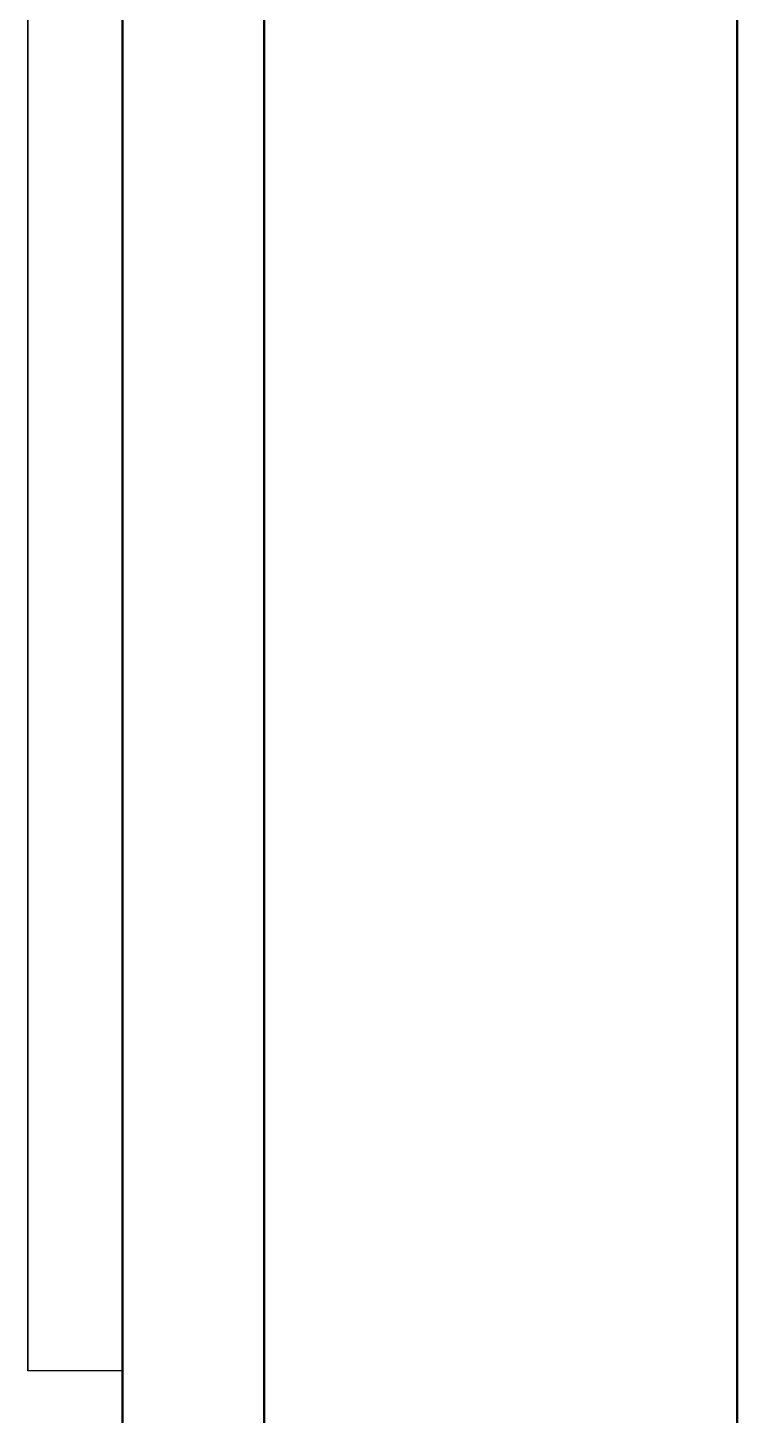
# Model space of a CAD drawing. Header units: millimetres. Extents: x 0 to 594, y 0 to 420.
# Drawn here: x 71.5 to 75.25, y 192.76 to 200.1 of the extents above; entities that cross this region are included whole.
import ezdxf

# ---------------------------------------------------------------- set-up
doc = ezdxf.new("R2010")
doc.units = ezdxf.units.MM
doc.linetypes.add('ISO02-TRAZOS', pattern=[3.75, 3, -0.75])
doc.layers.add('01-VISIBLE', color=7, linetype='CONTINUOUS', lineweight=50)
doc.layers.add('02-OCULTA', color=4, linetype='ISO02-TRAZOS', lineweight=25)

msp = doc.modelspace()

# ---------------------------------------------------------------- linework, layer by layer
at = {"layer": '01-VISIBLE'}
for p, q in [((72.75, 165.4247), (72.75, 203.7755)), ((75.25, 165.45), (75.25, 202.73))]:
    msp.add_line(p, q, dxfattribs=at)
msp.add_lwpolyline([(72, 192.7), (72, 192.8), (72, 192.9), (72, 193), (72, 193.1), (72, 193.2), (72, 193.3), (72, 193.4), (72, 193.5), (72, 193.6), (72, 193.7), (72, 193.8), (72, 193.9), (72, 194), (72, 194.1), (72, 194.2), (72, 194.3), (72, 194.4), (72, 194.5), (72, 194.6), (72, 194.7), (72, 194.8), (72, 194.9), (72, 195), (72, 195.1), (72, 195.2), (72, 195.3), (72, 195.4), (72, 195.5), (72, 195.6), (72, 195.7), (72, 195.8), (72, 195.9), (72, 196), (72, 196.1), (72, 196.2), (72, 196.3), (72, 196.4), (72, 196.5), (72, 196.6), (72, 196.7), (72, 196.8), (72, 196.9), (72, 197), (72, 197.1), (72, 197.2), (72, 197.3), (72, 197.4), (72, 197.5), (72, 197.6), (72, 197.7), (72, 197.8), (72, 197.9), (72, 198), (72, 198.1), (72, 198.2), (72, 198.3), (72, 198.4), (72, 198.5), (72, 198.6), (72, 198.7), (72, 198.8), (72, 198.9), (72, 199), (72, 199.1), (72, 199.2), (72, 199.3), (72, 199.4), (72, 199.5), (72, 199.6), (72, 199.7), (72, 199.8), (72, 199.9), (72, 200), (72, 200.1), (72, 200.2)], dxfattribs=at)
at = {"layer": '02-OCULTA'}
for p, q in [((72.75, 163.7), (72.75, 204.5)), ((72.75, 163.7), (72.75, 204.5)), ((72.75, 163.7), (72.75, 204.5)), ((75.25, 165.45), (75.25, 204.5)), ((75.25, 165.45), (75.25, 204.5)), ((75.25, 165.45), (75.25, 204.5)), ((72, 193), (71.5, 193))]:
    msp.add_line(p, q, dxfattribs=at)
for points in [[(71.5, 200.15), (71.5, 200.1), (71.5, 200.05), (71.5, 200), (71.5, 199.95), (71.5, 199.9), (71.5, 199.85), (71.5, 199.8), (71.5, 199.75), (71.5, 199.7), (71.5, 199.65), (71.5, 199.6), (71.5, 199.55), (71.5, 199.5), (71.5, 199.45), (71.5, 199.4), (71.5, 199.35), (71.5, 199.3), (71.5, 199.25), (71.5, 199.2), (71.5, 199.15), (71.5, 199.1), (71.5, 199.05), (71.5, 199), (71.5, 198.95), (71.5, 198.9), (71.5, 198.85), (71.5, 198.8), (71.5, 198.75), (71.5, 198.7), (71.5, 198.65), (71.5, 198.6), (71.5, 198.55), (71.5, 198.5), (71.5, 198.45), (71.5, 198.4), (71.5, 198.35), (71.5, 198.3), (71.5, 198.25), (71.5, 198.2), (71.5, 198.15), (71.5, 198.1), (71.5, 198.05), (71.5, 198), (71.5, 197.95), (71.5, 197.9), (71.5, 197.85), (71.5, 197.8), (71.5, 197.75), (71.5, 197.7), (71.5, 197.65), (71.5, 197.6), (71.5, 197.55), (71.5, 197.5), (71.5, 197.45), (71.5, 197.4), (71.5, 197.35), (71.5, 197.3), (71.5, 197.25), (71.5, 197.2), (71.5, 197.15), (71.5, 197.1), (71.5, 197.05), (71.5, 197), (71.5, 196.95), (71.5, 196.9), (71.5, 196.85), (71.5, 196.8), (71.5, 196.75), (71.5, 196.7), (71.5, 196.65), (71.5, 196.6), (71.5, 196.55), (71.5, 196.5), (71.5, 196.45), (71.5, 196.4), (71.5, 196.35), (71.5, 196.3), (71.5, 196.25), (71.5, 196.2), (71.5, 196.15), (71.5, 196.1), (71.5, 196.05), (71.5, 196), (71.5, 195.95), (71.5, 195.9), (71.5, 195.85), (71.5, 195.8), (71.5, 195.75), (71.5, 195.7), (71.5, 195.65), (71.5, 195.6), (71.5, 195.55), (71.5, 195.5), (71.5, 195.45), (71.5, 195.4), (71.5, 195.35), (71.5, 195.3), (71.5, 195.25), (71.5, 195.2), (71.5, 195.15), (71.5, 195.1), (71.5, 195.05), (71.5, 195), (71.5, 194.95), (71.5, 194.9), (71.5, 194.85), (71.5, 194.8), (71.5, 194.75), (71.5, 194.7), (71.5, 194.65), (71.5, 194.6), (71.5, 194.55), (71.5, 194.5), (71.5, 194.45), (71.5, 194.4), (71.5, 194.35), (71.5, 194.3), (71.5, 194.25), (71.5, 194.2), (71.5, 194.15), (71.5, 194.1), (71.5, 194.05), (71.5, 194), (71.5, 193.95), (71.5, 193.9), (71.5, 193.85), (71.5, 193.8), (71.5, 193.75), (71.5, 193.7), (71.5, 193.65), (71.5, 193.6), (71.5, 193.55), (71.5, 193.5), (71.5, 193.45), (71.5, 193.4), (71.5, 193.35), (71.5, 193.3), (71.5, 193.25), (71.5, 193.2), (71.5, 193.15), (71.5, 193.1), (71.5, 193.05), (71.5, 193)], [(71.5, 193), (71.5, 193.055), (71.5, 193.11), (71.5, 193.165), (71.5, 193.22), (71.5, 193.275), (71.5, 193.33), (71.5, 193.385), (71.5, 193.44), (71.5, 193.495), (71.5, 193.55), (71.5, 193.605), (71.5, 193.66), (71.5, 193.715), (71.5, 193.77), (71.5, 193.825), (71.5, 193.88), (71.5, 193.935), (71.5, 193.99), (71.5, 194.045), (71.5, 194.1), (71.5, 194.155), (71.5, 194.21), (71.5, 194.265), (71.5, 194.32), (71.5, 194.375), (71.5, 194.43), (71.5, 194.485), (71.5, 194.54), (71.5, 194.595), (71.5, 194.65), (71.5, 194.705), (71.5, 194.76), (71.5, 194.815), (71.5, 194.87), (71.5, 194.925), (71.5, 194.98), (71.5, 195.035), (71.5, 195.09), (71.5, 195.145), (71.5, 195.2), (71.5, 195.255), (71.5, 195.31), (71.5, 195.365), (71.5, 195.42), (71.5, 195.475), (71.5, 195.53), (71.5, 195.585), (71.5, 195.64), (71.5, 195.695), (71.5, 195.75), (71.5, 195.805), (71.5, 195.86), (71.5, 195.915), (71.5, 195.97), (71.5, 196.025), (71.5, 196.08), (71.5, 196.135), (71.5, 196.19), (71.5, 196.245), (71.5, 196.3), (71.5, 196.355), (71.5, 196.41), (71.5, 196.465), (71.5, 196.52), (71.5, 196.575), (71.5, 196.63), (71.5, 196.685), (71.5, 196.74), (71.5, 196.795), (71.5, 196.85), (71.5, 196.905), (71.5, 196.96), (71.5, 197.015), (71.5, 197.07), (71.5, 197.125), (71.5, 197.18), (71.5, 197.235), (71.5, 197.29), (71.5, 197.345), (71.5, 197.4), (71.5, 197.455), (71.5, 197.51), (71.5, 197.565), (71.5, 197.62), (71.5, 197.675), (71.5, 197.73), (71.5, 197.785), (71.5, 197.84), (71.5, 197.895), (71.5, 197.95), (71.5, 198.005), (71.5, 198.06), (71.5, 198.115), (71.5, 198.17), (71.5, 198.225), (71.5, 198.28), (71.5, 198.335), (71.5, 198.39), (71.5, 198.445), (71.5, 198.5), (71.5, 198.555), (71.5, 198.61), (71.5, 198.665), (71.5, 198.72), (71.5, 198.775), (71.5, 198.83), (71.5, 198.885), (71.5, 198.94), (71.5, 198.995), (71.5, 199.05), (71.5, 199.105), (71.5, 199.16), (71.5, 199.215), (71.5, 199.27), (71.5, 199.325), (71.5, 199.38), (71.5, 199.435), (71.5, 199.49), (71.5, 199.545), (71.5, 199.6), (71.5, 199.655), (71.5, 199.71), (71.5, 199.765), (71.5, 199.82), (71.5, 199.875), (71.5, 199.93), (71.5, 199.985), (71.5, 200.04), (71.5, 200.095), (71.5, 200.15)], [(72, 200.15), (72, 200.1), (72, 200.05), (72, 200), (72, 199.95), (72, 199.9), (72, 199.85), (72, 199.8), (72, 199.75), (72, 199.7), (72, 199.65), (72, 199.6), (72, 199.55), (72, 199.5), (72, 199.45), (72, 199.4), (72, 199.35), (72, 199.3), (72, 199.25), (72, 199.2), (72, 199.15), (72, 199.1), (72, 199.05), (72, 199), (72, 198.95), (72, 198.9), (72, 198.85), (72, 198.8), (72, 198.75), (72, 198.7), (72, 198.65), (72, 198.6), (72, 198.55), (72, 198.5), (72, 198.45), (72, 198.4), (72, 198.35), (72, 198.3), (72, 198.25), (72, 198.2), (72, 198.15), (72, 198.1), (72, 198.05), (72, 198), (72, 197.95), (72, 197.9), (72, 197.85), (72, 197.8), (72, 197.75), (72, 197.7), (72, 197.65), (72, 197.6), (72, 197.55), (72, 197.5), (72, 197.45), (72, 197.4), (72, 197.35), (72, 197.3), (72, 197.25), (72, 197.2), (72, 197.15), (72, 197.1), (72, 197.05), (72, 197), (72, 196.95), (72, 196.9), (72, 196.85), (72, 196.8), (72, 196.75), (72, 196.7), (72, 196.65), (72, 196.6), (72, 196.55), (72, 196.5), (72, 196.45), (72, 196.4), (72, 196.35), (72, 196.3), (72, 196.25), (72, 196.2), (72, 196.15), (72, 196.1), (72, 196.05), (72, 196), (72, 195.95), (72, 195.9), (72, 195.85), (72, 195.8), (72, 195.75), (72, 195.7), (72, 195.65), (72, 195.6), (72, 195.55), (72, 195.5), (72, 195.45), (72, 195.4), (72, 195.35), (72, 195.3), (72, 195.25), (72, 195.2), (72, 195.15), (72, 195.1), (72, 195.05), (72, 195), (72, 194.95), (72, 194.9), (72, 194.85), (72, 194.8), (72, 194.75), (72, 194.7), (72, 194.65), (72, 194.6), (72, 194.55), (72, 194.5), (72, 194.45), (72, 194.4), (72, 194.35), (72, 194.3), (72, 194.25), (72, 194.2), (72, 194.15), (72, 194.1), (72, 194.05), (72, 194), (72, 193.95), (72, 193.9), (72, 193.85), (72, 193.8), (72, 193.75), (72, 193.7), (72, 193.65), (72, 193.6), (72, 193.55), (72, 193.5), (72, 193.45), (72, 193.4), (72, 193.35), (72, 193.3), (72, 193.25), (72, 193.2), (72, 193.15), (72, 193.1), (72, 193.05), (72, 193), (72, 192.95), (72, 192.9), (72, 192.85), (72, 192.8), (72, 192.75)], [(72, 200.15), (72, 200.1), (72, 200.05), (72, 200), (72, 199.95), (72, 199.9), (72, 199.85), (72, 199.8), (72, 199.75), (72, 199.7), (72, 199.65), (72, 199.6), (72, 199.55), (72, 199.5), (72, 199.45), (72, 199.4), (72, 199.35), (72, 199.3), (72, 199.25), (72, 199.2), (72, 199.15), (72, 199.1), (72, 199.05), (72, 199), (72, 198.95), (72, 198.9), (72, 198.85), (72, 198.8), (72, 198.75), (72, 198.7), (72, 198.65), (72, 198.6), (72, 198.55), (72, 198.5), (72, 198.45), (72, 198.4), (72, 198.35), (72, 198.3), (72, 198.25), (72, 198.2), (72, 198.15), (72, 198.1), (72, 198.05), (72, 198), (72, 197.95), (72, 197.9), (72, 197.85), (72, 197.8), (72, 197.75), (72, 197.7), (72, 197.65), (72, 197.6), (72, 197.55), (72, 197.5), (72, 197.45), (72, 197.4), (72, 197.35), (72, 197.3), (72, 197.25), (72, 197.2), (72, 197.15), (72, 197.1), (72, 197.05), (72, 197), (72, 196.95), (72, 196.9), (72, 196.85), (72, 196.8), (72, 196.75), (72, 196.7), (72, 196.65), (72, 196.6), (72, 196.55), (72, 196.5), (72, 196.45), (72, 196.4), (72, 196.35), (72, 196.3), (72, 196.25), (72, 196.2), (72, 196.15), (72, 196.1), (72, 196.05), (72, 196), (72, 195.95), (72, 195.9), (72, 195.85), (72, 195.8), (72, 195.75), (72, 195.7), (72, 195.65), (72, 195.6), (72, 195.55), (72, 195.5), (72, 195.45), (72, 195.4), (72, 195.35), (72, 195.3), (72, 195.25), (72, 195.2), (72, 195.15), (72, 195.1), (72, 195.05), (72, 195), (72, 194.95), (72, 194.9), (72, 194.85), (72, 194.8), (72, 194.75), (72, 194.7), (72, 194.65), (72, 194.6), (72, 194.55), (72, 194.5), (72, 194.45), (72, 194.4), (72, 194.35), (72, 194.3), (72, 194.25), (72, 194.2), (72, 194.15), (72, 194.1), (72, 194.05), (72, 194), (72, 193.95), (72, 193.9), (72, 193.85), (72, 193.8), (72, 193.75), (72, 193.7), (72, 193.65), (72, 193.6), (72, 193.55), (72, 193.5), (72, 193.45), (72, 193.4), (72, 193.35), (72, 193.3), (72, 193.25), (72, 193.2), (72, 193.15), (72, 193.1), (72, 193.05), (72, 193)], [(72, 193), (72, 193.055), (72, 193.11), (72, 193.165), (72, 193.22), (72, 193.275), (72, 193.33), (72, 193.385), (72, 193.44), (72, 193.495), (72, 193.55), (72, 193.605), (72, 193.66), (72, 193.715), (72, 193.77), (72, 193.825), (72, 193.88), (72, 193.935), (72, 193.99), (72, 194.045), (72, 194.1), (72, 194.155), (72, 194.21), (72, 194.265), (72, 194.32), (72, 194.375), (72, 194.43), (72, 194.485), (72, 194.54), (72, 194.595), (72, 194.65), (72, 194.705), (72, 194.76), (72, 194.815), (72, 194.87), (72, 194.925), (72, 194.98), (72, 195.035), (72, 195.09), (72, 195.145), (72, 195.2), (72, 195.255), (72, 195.31), (72, 195.365), (72, 195.42), (72, 195.475), (72, 195.53), (72, 195.585), (72, 195.64), (72, 195.695), (72, 195.75), (72, 195.805), (72, 195.86), (72, 195.915), (72, 195.97), (72, 196.025), (72, 196.08), (72, 196.135), (72, 196.19), (72, 196.245), (72, 196.3), (72, 196.355), (72, 196.41), (72, 196.465), (72, 196.52), (72, 196.575), (72, 196.63), (72, 196.685), (72, 196.74), (72, 196.795), (72, 196.85), (72, 196.905), (72, 196.96), (72, 197.015), (72, 197.07), (72, 197.125), (72, 197.18), (72, 197.235), (72, 197.29), (72, 197.345), (72, 197.4), (72, 197.455), (72, 197.51), (72, 197.565), (72, 197.62), (72, 197.675), (72, 197.73), (72, 197.785), (72, 197.84), (72, 197.895), (72, 197.95), (72, 198.005), (72, 198.06), (72, 198.115), (72, 198.17), (72, 198.225), (72, 198.28), (72, 198.335), (72, 198.39), (72, 198.445), (72, 198.5), (72, 198.555), (72, 198.61), (72, 198.665), (72, 198.72), (72, 198.775), (72, 198.83), (72, 198.885), (72, 198.94), (72, 198.995), (72, 199.05), (72, 199.105), (72, 199.16), (72, 199.215), (72, 199.27), (72, 199.325), (72, 199.38), (72, 199.435), (72, 199.49), (72, 199.545), (72, 199.6), (72, 199.655), (72, 199.71), (72, 199.765), (72, 199.82), (72, 199.875), (72, 199.93), (72, 199.985), (72, 200.04), (72, 200.095), (72, 200.15)]]:
    msp.add_lwpolyline(points, dxfattribs=at)

doc.saveas('drawing.dxf')
